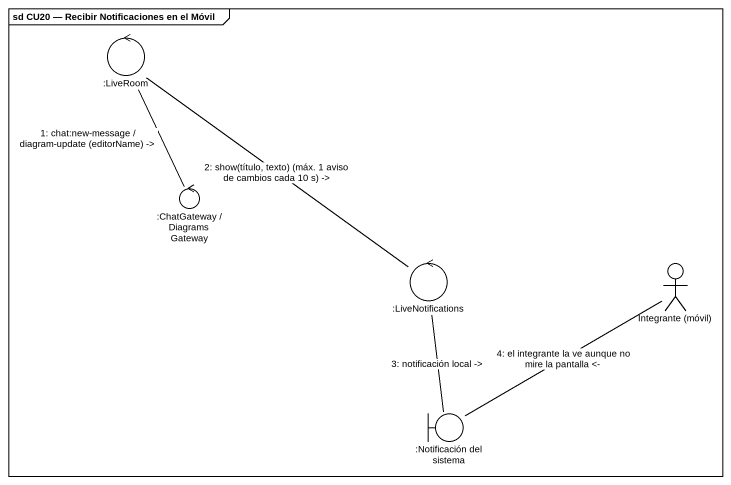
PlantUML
@startuml
mainframe sd CU20 — Recibir Notificaciones en el Móvil
control ":LiveRoom" as LiveRoom
control ":ChatGateway / DiagramsGateway" as ChatGateway_DiagramsGateway
control ":LiveNotifications" as LiveNotifications
actor "Integrante (móvil)" as Integrante_móvil
boundary ":Notificación del sistema" as Notificación_del_sistema
LiveRoom -- LiveNotifications : 2: show(título, texto) (máx. 1 aviso de cambios cada 10 s) ->
ChatGateway_DiagramsGateway -up- LiveRoom : 1: chat:new-message / diagram-update (editorName) ->
LiveNotifications -- Notificación_del_sistema : 3: notificación local ->
Notificación_del_sistema -up- Integrante_móvil : 4: el integrante la ve aunque no mire la pantalla <-
@enduml
